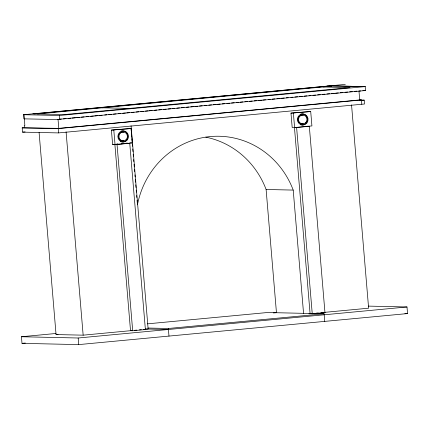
<?xml version="1.0" encoding="UTF-8"?>
<svg xmlns="http://www.w3.org/2000/svg" width="429" height="429" viewBox="0 0 429 429"><rect width="100%" height="100%" fill="white"/><g stroke="black" fill="none" stroke-linecap="round" stroke-linejoin="round"><path stroke-width="0.64" d="M23.509 114.72L59.422 115.481L59.765 119.605L23.852 118.844L23.509 114.72L345.313 84.395M34.197 113.867L330.915 85.832M32.856 113.835L37.532 113.937L331.746 86.138L327.07 86.041M59.422 115.481L365.176 86.594L365.508 90.524L58.038 119.38L58.794 128.357L22.185 127.842L22.544 132.143L58.596 132.91L364.537 104L364.21 100.129L359.556 100.032M58.038 119.38L61.379 119.064M63.379 118.876L66.05 118.624M68.05 118.431L70.721 118.179M72.051 118.055L75.391 117.739M76.721 117.61L79.392 117.358M81.392 117.171L84.063 116.919M86.063 116.731L88.733 116.479M90.733 116.291L93.404 116.039M94.739 115.91L98.075 115.594M99.41 115.471L102.081 115.219M104.746 114.967L106.751 114.774M108.752 114.586L111.422 114.334M113.422 114.146L116.093 113.894M118.093 113.706L120.763 113.449M122.764 113.261L125.434 113.009M126.77 112.886L129.435 112.634M131.44 112.441L134.105 112.189M136.111 112.001L138.776 111.749M140.776 111.561L143.447 111.309M145.447 111.116L148.118 110.864M149.453 110.741L152.123 110.489M154.124 110.301L156.794 110.049M158.794 109.856L161.465 109.604M163.465 109.416L166.136 109.164M168.136 108.977L170.806 108.725M172.142 108.596L174.807 108.344M176.812 108.156L179.478 107.904M181.483 107.717L184.148 107.465M186.154 107.271L188.819 107.019M190.825 106.832L193.49 106.58M194.825 106.456L197.496 106.199M199.496 106.011L202.166 105.759M204.166 105.572L206.837 105.32M208.837 105.132L211.508 104.88M213.508 104.687L216.178 104.435M217.514 104.311L220.179 104.059M222.184 103.866L224.85 103.614M226.855 103.427L229.52 103.175M231.526 102.987L234.191 102.735M236.197 102.547L238.862 102.295M240.197 102.166L242.868 101.914M244.868 101.727L247.538 101.475M249.539 101.282L252.209 101.029M254.209 100.842L256.88 100.59M258.215 100.466L261.551 100.15M262.886 100.021L265.556 99.769M268.222 99.517L270.227 99.33M272.227 99.142L274.898 98.89M276.898 98.697L279.569 98.445M280.898 98.321L284.239 98.005M286.24 97.817L288.24 97.63M290.91 97.378L292.91 97.185M294.911 96.997L297.581 96.745M299.581 96.557L302.252 96.305M304.252 96.112L306.923 95.86M308.923 95.672L310.928 95.485M312.929 95.297L315.599 95.045M317.599 94.852L320.27 94.6M322.27 94.412L324.941 94.16M326.941 93.972L329.611 93.72M331.612 93.527L334.282 93.275M335.612 93.152L338.283 92.9M340.283 92.712L342.953 92.46M344.954 92.267L347.624 92.015M349.624 91.827L352.295 91.575M354.295 91.388L356.966 91.136M56.526 128.571L359.722 99.925L361.433 99.962L361.792 104.263M22.185 127.842L58.237 128.609L361.433 99.962M22.544 132.143L25.129 131.901M361.465 100.386L364.21 100.129M290.975 113.117L310.709 111.535L311.921 125.922L294.594 127.558L292.187 127.504L290.975 113.117L310.709 111.535M111.411 130.094L131.145 128.512L132.352 142.905L115.026 144.535L112.618 144.482L111.411 130.094L131.145 128.512M112.618 144.482L113.953 144.358M116.618 144.106L117.948 143.983M121.284 143.667L122.614 143.543M125.949 143.227L127.279 143.098M116.79 144.235L118.061 144.117M121.235 143.817L123.144 143.635M125.686 143.399L127.595 143.216M296.605 127.488L309.314 126.287L324.957 312.569L312.248 313.765L310.092 313.717L294.45 127.44L296.605 127.488L312.248 313.765M117.037 144.466L129.746 143.265L145.388 329.547L132.679 330.743L130.523 330.7L114.881 144.417L117.037 144.466L132.679 330.743M147.565 323.836L267.385 312.526L324.109 313.787L324.748 321.385M368.286 306.108L406.998 306.971L407.55 313.572L78.732 344.605L22.002 343.345L21.45 336.744L55.958 333.483M273.429 312.961L276.743 312.65M39.087 132.481L56.06 334.566L58.049 334.379M56.06 334.566L83.156 335.167L132.432 330.518M134.336 330.335L136.878 330.099M139.425 329.858L141.329 329.676M308.944 313.83L310.274 313.701M316.237 313.138L318.227 312.95M320.881 312.703L322.871 312.516M324.86 312.328L368.624 308.194L351.549 104.896M148.048 328.04L168.345 328.491L324.109 313.787M22.002 343.345L25.338 343.028M21.45 336.744L78.18 338.004L406.998 306.971M362.848 90.465L365.508 90.524M360.676 90.98L358.966 90.943L359.722 99.925M322.999 86.964L350.096 87.57L64.629 114.543L37.532 113.937M102.252 107.797L129.606 108.408M307.159 126.239L309.314 126.287M129.944 142.852L132.352 142.905M205.791 137.157A85.478 81.564 -88.7 0 1 266.114 189.489L293.211 190.09L303.555 313.331M404.879 313.513L407.55 313.572M323.343 312.532L324.957 312.569M145.49 328.979L168.431 329.488M145.388 329.547L143.238 329.499L148.134 329.038L131.065 125.767M293.388 113.17L294.594 127.558M266.114 189.489L276.458 312.725M168.345 328.491L168.983 336.089M131.081 129.011L131.247 131.006M131.472 133.66L131.692 136.32M131.917 138.98L132.143 141.64M132.363 144.3L132.534 146.294M132.754 148.954L132.979 151.609M133.204 154.268L133.371 156.263M133.65 159.588L133.816 161.583M134.041 164.243L134.261 166.902M134.486 169.557L134.652 171.552M134.931 174.876L135.097 176.871M135.323 179.531L135.548 182.191M135.768 184.851L135.993 187.505M136.218 190.165L136.384 192.16M136.663 195.485L136.83 197.479M137.055 200.139L137.275 202.799M113.819 130.148L115.026 144.535M66.082 131.869L83.156 335.167M78.18 338.004L78.732 344.605M58.237 128.609L58.596 132.91M24.067 114.731L24.41 118.854M24.308 118.854L24.855 125.397L24.265 125.386L24.453 127.627M137.446 204.794A85.478 81.564 -88.7 0 1 210.215 136.578A85.478 81.564 -88.7 0 1 293.211 190.09M120.973 131.113A5.588 5.33 -88.7 0 1 127.89 136.69A5.588 5.33 -88.7 0 1 120.511 141.602M123.675 140.717A4.429 4.231 -88.7 0 1 118.334 136.47A4.429 4.231 -88.7 0 1 123.638 132.153M300.536 114.135A5.588 5.33 -88.7 0 1 307.464 119.466A5.588 5.33 -88.7 0 1 300.514 124.791M303.244 123.734A4.429 4.231 -88.7 0 1 297.903 119.493A4.429 4.231 -88.7 0 1 303.206 115.176M365.176 86.594L330.603 85.859L365.176 86.594M127.397 139.859A5.588 5.33 -88.7 0 0 123.884 130.92A5.588 5.33 -88.7 0 0 118.243 138.594A5.588 5.33 -88.7 0 0 127.397 139.859M126.18 139.57A4.429 4.231 -88.7 0 0 124.249 132.17A4.429 4.231 -88.7 0 0 119.096 137.634A4.429 4.231 -88.7 0 0 126.18 139.57M305.743 122.592A4.429 4.231 -88.7 0 0 303.818 115.192A4.429 4.231 -88.7 0 0 298.664 120.651A4.429 4.231 -88.7 0 0 305.743 122.592M306.966 122.882A5.588 5.33 -88.7 0 0 303.448 113.937A5.588 5.33 -88.7 0 0 297.812 121.616A5.588 5.33 -88.7 0 0 306.966 122.882"/></g></svg>
